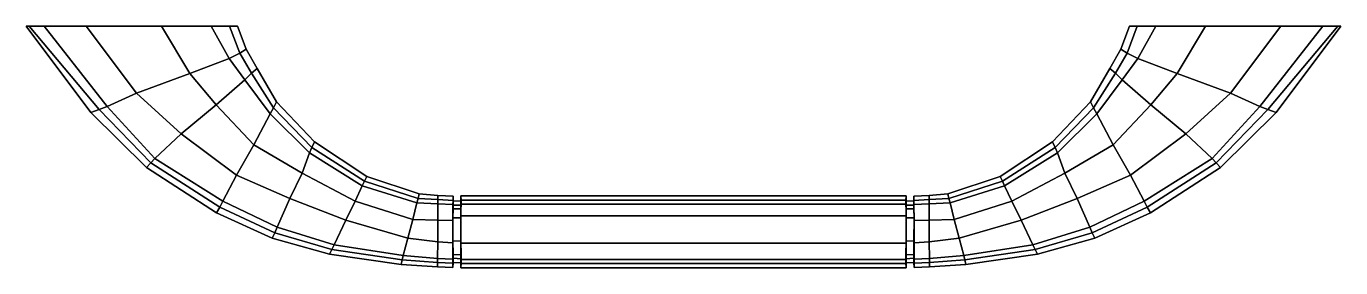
# Model space of a CAD drawing. Extents: x -76 to 76, y -28 to 0.
import ezdxf

# ---------------------------------------------------------------- set-up
doc = ezdxf.new("R2010")
doc.units = 0
doc.layers.add('METAL', color=144, linetype='CONTINUOUS')

msp = doc.modelspace()

# ---------------------------------------------------------------- meshes
at = {"layer": 'METAL'}
mesh = msp.add_polyface(dxfattribs=at)
corners = [(-68.54, -9.97, 0.14), (-67.59, -9.62, 1.19), (-75.68, 0, 1.05), (-76, 0, 0.14), (-66.64, -9.27, 2.24), (-63.25, -7.75, 3.54), (-69.06, 0, 3.07), (-73.95, 0, 1.92), (-57.08, -5.46, 3.54), (-60.36, 0, 3.07), (-52.53, -3.72, 2.24), (-54.61, 0, 1.95), (-51.31, -3.1, 1.19), (-52.49, 0, 1.05), (-54, -21.61, 0.14), (-53.63, -20.93, 1.41), (-61.61, -15.81, 1.3), (-62.1, -16.34, 0.14), (-51.7, -17.22, 4.24), (-58.1, -12.47, 3.91), (-61.13, -15.29, 2.47), (-53.27, -20.24, 2.67), (-49.69, -13.72, 4.24), (-54.06, -9.1, 3.91), (-47.79, -10.12, 2.67), (-50.73, -6.2, 2.47), (-47.57, -24.53, 0.14), (-47.28, -23.9, 1.56), (-49.97, -5.44, 1.3), (-47, -23.27, 2.98), (-50.58, -2.66, 0.14), (-51.57, 0, 0.14), (-75.68, 0, -0.77), (-67.59, -9.62, -0.91), (-66.64, -9.27, -1.96), (-73.95, 0, -1.64), (-69.06, 0, -2.79), (-63.25, -7.75, -3.26), (-60.36, 0, -2.79), (-57.08, -5.46, -3.26), (-54.61, 0, -1.67), (-52.53, -3.72, -1.96), (-52.49, 0, -0.77), (-51.31, -3.1, -0.91), (-61.61, -15.81, -1.02), (-53.63, -20.93, -1.12), (-51.7, -17.22, -3.95), (-53.27, -20.24, -2.39), (-61.13, -15.29, -2.19), (-58.1, -12.47, -3.62), (-49.69, -13.72, -3.95), (-54.06, -9.1, -3.62), (-47.79, -10.12, -2.39), (-50.73, -6.2, -2.19), (-47.28, -23.9, -1.28), (-49.97, -5.44, -1.02), (-47, -23.27, -2.69)]
mesh.append_faces([[corners[k] for k in face] for face in [(0, 1, 2, 3), (4, 5, 6, 7), (5, 8, 9, 6), (8, 10, 11, 9), (10, 12, 13, 11), (14, 15, 16, 17), (18, 19, 20, 21), (22, 23, 19, 18), (24, 25, 23, 22), (26, 27, 15, 14), (17, 16, 1, 0), (20, 19, 5, 4), (19, 23, 8, 5), (23, 25, 10, 8), (25, 28, 12, 10), (1, 4, 7, 2), (15, 21, 20, 16), (29, 21, 15, 27), (16, 20, 4, 1), (12, 30, 31, 13), (0, 3, 32, 33), (34, 35, 36, 37), (37, 36, 38, 39), (39, 38, 40, 41), (41, 40, 42, 43), (14, 17, 44, 45), (46, 47, 48, 49), (50, 46, 49, 51), (52, 50, 51, 53), (26, 14, 45, 54), (17, 0, 33, 44), (48, 34, 37, 49), (49, 37, 39, 51), (51, 39, 41, 53), (53, 41, 43, 55), (33, 32, 35, 34), (45, 44, 48, 47), (56, 54, 45, 47), (44, 33, 34, 48), (43, 42, 31, 30)]])
mesh = msp.add_polyface(dxfattribs=at)
corners = [(68.52, -9.97, 0.14), (75.98, 0, 0.14), (75.66, 0, 1.05), (67.57, -9.62, 1.19), (66.62, -9.27, 2.24), (73.93, 0, 1.92), (69.04, 0, 3.07), (63.23, -7.75, 3.54), (60.34, 0, 3.07), (57.06, -5.46, 3.54), (54.59, 0, 1.95), (52.51, -3.72, 2.24), (52.46, 0, 1.05), (51.29, -3.1, 1.19), (53.98, -21.61, 0.14), (62.07, -16.34, 0.14), (61.59, -15.81, 1.3), (53.61, -20.93, 1.41), (51.68, -17.22, 4.24), (53.25, -20.24, 2.67), (61.11, -15.29, 2.47), (58.08, -12.47, 3.91), (49.67, -13.72, 4.24), (54.04, -9.1, 3.91), (47.77, -10.12, 2.67), (50.71, -6.2, 2.47), (47.55, -24.53, 0.14), (47.26, -23.9, 1.56), (49.95, -5.44, 1.3), (46.98, -23.27, 2.98), (51.55, 0, 0.14), (50.56, -2.66, 0.14), (67.57, -9.62, -0.91), (75.66, 0, -0.77), (66.62, -9.27, -1.96), (63.23, -7.75, -3.26), (69.04, 0, -2.79), (73.93, 0, -1.64), (57.06, -5.46, -3.26), (60.34, 0, -2.79), (52.51, -3.72, -1.96), (54.59, 0, -1.67), (51.29, -3.1, -0.91), (52.46, 0, -0.77), (53.61, -20.93, -1.12), (61.59, -15.81, -1.02), (51.68, -17.22, -3.95), (58.08, -12.47, -3.62), (61.11, -15.29, -2.19), (53.25, -20.24, -2.39), (49.67, -13.72, -3.95), (54.04, -9.1, -3.62), (47.77, -10.12, -2.39), (50.71, -6.2, -2.19), (47.26, -23.9, -1.28), (49.95, -5.44, -1.02), (46.98, -23.27, -2.69), (49.3, -4.9, 0.14)]
mesh.append_faces([[corners[k] for k in face] for face in [(0, 1, 2, 3), (4, 5, 6, 7), (7, 6, 8, 9), (9, 8, 10, 11), (11, 10, 12, 13), (14, 15, 16, 17), (18, 19, 20, 21), (22, 18, 21, 23), (24, 22, 23, 25), (26, 14, 17, 27), (15, 0, 3, 16), (20, 4, 7, 21), (21, 7, 9, 23), (23, 9, 11, 25), (25, 11, 13, 28), (3, 2, 5, 4), (17, 16, 20, 19), (29, 27, 17, 19), (16, 3, 4, 20), (13, 12, 30, 31), (0, 32, 33, 1), (34, 35, 36, 37), (35, 38, 39, 36), (38, 40, 41, 39), (40, 42, 43, 41), (14, 44, 45, 15), (46, 47, 48, 49), (50, 51, 47, 46), (52, 53, 51, 50), (26, 54, 44, 14), (15, 45, 32, 0), (48, 47, 35, 34), (47, 51, 38, 35), (51, 53, 40, 38), (53, 55, 42, 40), (32, 34, 37, 33), (44, 49, 48, 45), (56, 49, 44, 54), (45, 48, 34, 32), (42, 31, 30, 43), (57, 31, 42, 55)]])
mesh = msp.add_polyface(dxfattribs=at)
corners = [(-50.73, -6.2, 2.47), (-47.79, -10.12, 2.67), (-47.43, -9.44, 1.41), (-49.97, -5.44, 1.3), (-45.52, -19.95, 4.57), (-51.7, -17.22, 4.24), (-53.27, -20.24, 2.67), (-47, -23.27, 2.98), (-44.12, -17, 4.57), (-49.69, -13.72, 4.24), (-43.26, -14.66, 2.98), (-42.98, -14.03, 1.56), (-40.93, -26.39, 0.14), (-40.67, -25.84, 1.65), (-47.28, -23.9, 1.56), (-47.57, -24.53, 0.14), (-39.04, -22.43, 5.03), (-40.41, -25.29, 3.17), (-37.97, -20.25, 5.03), (-37.15, -18.48, 3.17), (-36.88, -17.93, 1.65), (-32.67, -27.56, 0.14), (-32.55, -27.05, 1.8), (-31.88, -24.52, 5.5), (-32.42, -26.53, 3.45), (-31.32, -22.35, 5.5), (-30.83, -20.44, 3.45), (-47.06, -8.75, 0.14), (-49.32, -4.9, 0.14), (-42.69, -13.39, 0.14), (-36.62, -17.38, 0.14), (-50.58, -2.66, 0.14), (-51.31, -3.1, 1.19), (-50.73, -6.2, -2.19), (-49.97, -5.44, -1.02), (-47.43, -9.44, -1.12), (-47.79, -10.12, -2.39), (-45.52, -19.95, -4.29), (-47, -23.27, -2.69), (-53.27, -20.24, -2.39), (-51.7, -17.22, -3.95), (-44.12, -17, -4.29), (-49.69, -13.72, -3.95), (-43.26, -14.66, -2.69), (-42.98, -14.03, -1.28), (-47.28, -23.9, -1.28), (-40.67, -25.84, -1.37), (-39.04, -22.43, -4.75), (-40.41, -25.29, -2.88), (-37.97, -20.25, -4.75), (-37.15, -18.48, -2.88), (-36.88, -17.93, -1.37), (-32.55, -27.05, -1.52), (-31.88, -24.52, -5.22), (-32.42, -26.53, -3.17), (-31.32, -22.35, -5.22), (-30.83, -20.44, -3.17), (-51.31, -3.1, -0.91)]
mesh.append_faces([[corners[k] for k in face] for face in [(0, 1, 2, 3), (4, 5, 6, 7), (8, 9, 5, 4), (10, 1, 9, 8), (1, 10, 11, 2), (12, 13, 14, 15), (16, 4, 7, 17), (18, 8, 4, 16), (19, 10, 8, 18), (10, 19, 20, 11), (21, 22, 13, 12), (23, 16, 17, 24), (25, 18, 16, 23), (26, 19, 18, 25), (17, 7, 14, 13), (24, 17, 13, 22), (27, 28, 3, 2), (29, 27, 2, 11), (30, 29, 11, 20), (28, 31, 32, 3), (33, 34, 35, 36), (37, 38, 39, 40), (41, 37, 40, 42), (43, 41, 42, 36), (36, 35, 44, 43), (12, 15, 45, 46), (47, 48, 38, 37), (49, 47, 37, 41), (50, 49, 41, 43), (43, 44, 51, 50), (21, 12, 46, 52), (53, 54, 48, 47), (55, 53, 47, 49), (56, 55, 49, 50), (48, 46, 45, 38), (54, 52, 46, 48), (27, 35, 34, 28), (29, 44, 35, 27), (30, 51, 44, 29), (28, 34, 57, 31)]])
mesh = msp.add_polyface(dxfattribs=at)
corners = [(50.71, -6.2, 2.47), (49.95, -5.44, 1.3), (47.41, -9.44, 1.41), (47.77, -10.12, 2.67), (45.5, -19.95, 4.57), (46.98, -23.27, 2.98), (53.25, -20.24, 2.67), (51.68, -17.22, 4.24), (44.1, -17, 4.57), (49.67, -13.72, 4.24), (43.24, -14.66, 2.98), (42.96, -14.03, 1.56), (40.91, -26.39, 0.14), (47.55, -24.53, 0.14), (47.26, -23.9, 1.56), (40.65, -25.84, 1.65), (39.02, -22.43, 5.03), (40.39, -25.29, 3.17), (37.95, -20.25, 5.03), (37.12, -18.48, 3.17), (36.86, -17.93, 1.65), (32.65, -27.56, 0.14), (32.53, -27.05, 1.8), (31.85, -24.52, 5.5), (32.4, -26.53, 3.45), (31.3, -22.35, 5.5), (30.81, -20.44, 3.45), (47.04, -8.75, 0.14), (49.3, -4.9, 0.14), (42.67, -13.39, 0.14), (36.6, -17.38, 0.14), (51.29, -3.1, 1.19), (50.56, -2.66, 0.14), (50.71, -6.2, -2.19), (47.77, -10.12, -2.39), (47.41, -9.44, -1.12), (49.95, -5.44, -1.02), (45.5, -19.95, -4.29), (51.68, -17.22, -3.95), (53.25, -20.24, -2.39), (46.98, -23.27, -2.69), (44.1, -17, -4.29), (49.67, -13.72, -3.95), (43.24, -14.66, -2.69), (42.96, -14.03, -1.28), (40.65, -25.84, -1.37), (47.26, -23.9, -1.28), (39.02, -22.43, -4.75), (40.39, -25.29, -2.88), (37.95, -20.25, -4.75), (37.12, -18.48, -2.88), (36.86, -17.93, -1.37), (32.53, -27.05, -1.52), (31.85, -24.52, -5.22), (32.4, -26.53, -3.17), (31.3, -22.35, -5.22), (30.81, -20.44, -3.17), (30.68, -19.92, -1.52)]
mesh.append_faces([[corners[k] for k in face] for face in [(0, 1, 2, 3), (4, 5, 6, 7), (8, 4, 7, 9), (10, 8, 9, 3), (3, 2, 11, 10), (12, 13, 14, 15), (16, 17, 5, 4), (18, 16, 4, 8), (19, 18, 8, 10), (10, 11, 20, 19), (21, 12, 15, 22), (23, 24, 17, 16), (25, 23, 16, 18), (26, 25, 18, 19), (17, 15, 14, 5), (24, 22, 15, 17), (27, 2, 1, 28), (29, 11, 2, 27), (30, 20, 11, 29), (28, 1, 31, 32), (33, 34, 35, 36), (37, 38, 39, 40), (41, 42, 38, 37), (43, 34, 42, 41), (34, 43, 44, 35), (12, 45, 46, 13), (47, 37, 40, 48), (49, 41, 37, 47), (50, 43, 41, 49), (43, 50, 51, 44), (21, 52, 45, 12), (53, 47, 48, 54), (55, 49, 47, 53), (56, 50, 49, 55), (50, 56, 57, 51), (48, 40, 46, 45), (54, 48, 45, 52), (27, 28, 36, 35), (29, 27, 35, 44), (30, 29, 44, 51)]])
mesh = msp.add_polyface(dxfattribs=at)
corners = [(-37.15, -18.48, 3.17), (-30.83, -20.44, 3.45), (-30.7, -19.92, 1.8), (-36.88, -17.93, 1.65), (-28.44, -27.83, 0.14), (-28.44, -27.35, 1.88), (-32.55, -27.05, 1.8), (-32.67, -27.56, 0.14), (-28.43, -24.96, 5.78), (-31.88, -24.52, 5.5), (-32.42, -26.53, 3.45), (-28.44, -26.87, 3.63), (-28.42, -22.46, 5.78), (-31.32, -22.35, 5.5), (-28.41, -20.55, 3.63), (-28.41, -20.07, 1.88), (-26.67, -27.91, 0.14), (-26.67, -27.42, 1.88), (-26.67, -26.94, 3.63), (-26.67, -25.05, 5.78), (-26.67, -22.5, 5.78), (-26.67, -20.64, 3.63), (-26.66, -20.15, 1.88), (-30.57, -19.41, 0.14), (-36.62, -17.38, 0.14), (-28.41, -19.59, 0.14), (-37.15, -18.48, -2.88), (-36.88, -17.93, -1.37), (-30.7, -19.92, -1.52), (-30.83, -20.44, -3.17), (-32.55, -27.05, -1.52), (-28.44, -27.35, -1.6), (-28.43, -24.96, -5.5), (-28.44, -26.87, -3.35), (-32.42, -26.53, -3.17), (-31.88, -24.52, -5.22), (-28.42, -22.46, -5.5), (-31.32, -22.35, -5.22), (-28.41, -20.55, -3.35), (-28.41, -20.07, -1.6), (-26.67, -27.42, -1.6), (-26.67, -25.05, -5.5), (-26.67, -26.94, -3.35), (-26.67, -22.5, -5.5), (-26.67, -20.64, -3.35), (-26.66, -20.15, -1.6), (-26.66, -19.67, 0.14), (-26.67, -27.42, -1.6), (-26.67, -26.94, -3.35), (-26.65, -26.43, -3.14), (-26.65, -26.86, -1.51), (-26.67, -25.05, -5.5), (-26.67, -24.85, -5.09), (-26.67, -22.5, -5.5), (-26.67, -22.19, -5.09), (-26.67, -20.64, -3.35), (-26.65, -21.15, -3.14), (-26.67, -20.64, 3.63), (-26.67, -22.5, 5.78), (-26.67, -22.19, 5.37), (-26.65, -21.15, 3.42), (-26.67, -25.05, 5.78), (-26.67, -24.85, 5.37), (-26.67, -26.94, 3.63), (-26.65, -26.43, 3.42), (-26.67, -27.42, 1.88), (-26.65, -26.86, 1.79)]
mesh.append_faces([[corners[k] for k in face] for face in [(0, 1, 2, 3), (4, 5, 6, 7), (8, 9, 10, 11), (12, 13, 9, 8), (14, 1, 13, 12), (1, 14, 15, 2), (16, 17, 5, 4), (18, 19, 8, 11), (19, 20, 12, 8), (20, 21, 14, 12), (21, 22, 15, 14), (11, 10, 6, 5), (23, 24, 3, 2), (25, 23, 2, 15), (26, 27, 28, 29), (4, 7, 30, 31), (32, 33, 34, 35), (36, 32, 35, 37), (38, 36, 37, 29), (29, 28, 39, 38), (31, 40, 16, 4), (32, 41, 42, 33), (36, 43, 41, 32), (38, 44, 43, 36), (39, 45, 44, 38), (33, 31, 30, 34), (23, 28, 27, 24), (25, 39, 28, 23), (11, 5, 17, 18), (25, 15, 22, 46), (40, 31, 33, 42), (45, 39, 25, 46), (47, 48, 49, 50), (48, 51, 52, 49), (51, 53, 54, 52), (54, 53, 55, 56), (57, 58, 59, 60), (58, 61, 62, 59), (61, 63, 64, 62), (63, 65, 66, 64)]])
mesh = msp.add_polyface(dxfattribs=at)
corners = [(37.12, -18.48, 3.17), (36.86, -17.93, 1.65), (30.68, -19.92, 1.8), (30.81, -20.44, 3.45), (28.42, -27.83, 0.14), (32.65, -27.56, 0.14), (32.53, -27.05, 1.8), (28.42, -27.35, 1.88), (28.41, -24.96, 5.78), (28.42, -26.87, 3.63), (32.4, -26.53, 3.45), (31.85, -24.52, 5.5), (28.4, -22.46, 5.78), (31.3, -22.35, 5.5), (28.39, -20.55, 3.63), (28.39, -20.07, 1.88), (26.65, -27.91, 0.14), (26.65, -27.42, 1.88), (26.65, -26.94, 3.63), (26.65, -25.05, 5.78), (26.65, -22.5, 5.78), (26.64, -20.64, 3.63), (26.64, -20.15, 1.88), (30.55, -19.41, 0.14), (36.6, -17.38, 0.14), (28.39, -19.59, 0.14), (28.42, -27.35, -1.6), (32.53, -27.05, -1.52), (28.41, -24.96, -5.5), (31.85, -24.52, -5.22), (32.4, -26.53, -3.17), (28.42, -26.87, -3.35), (28.4, -22.46, -5.5), (31.3, -22.35, -5.22), (28.39, -20.55, -3.35), (30.81, -20.44, -3.17), (28.39, -20.07, -1.6), (30.68, -19.92, -1.52), (26.65, -27.42, -1.6), (26.65, -26.94, -3.35), (26.65, -25.05, -5.5), (26.65, -22.5, -5.5), (26.64, -20.64, -3.35), (26.64, -20.15, -1.6), (36.86, -17.93, -1.37), (26.64, -19.67, 0.14), (26.65, -27.91, 0.14), (26.62, -27.33, 0.14), (26.63, -26.86, -1.51), (26.65, -27.42, -1.6), (26.63, -26.43, -3.14), (26.65, -26.94, -3.35), (26.64, -24.85, -5.09), (26.65, -25.05, -5.5), (26.65, -22.19, -5.09), (26.65, -22.5, -5.5), (26.63, -21.15, -3.14), (26.64, -20.64, -3.35), (26.64, -20.64, 3.63), (26.63, -21.15, 3.42), (26.65, -22.19, 5.37), (26.65, -22.5, 5.78), (26.64, -24.85, 5.37), (26.65, -25.05, 5.78), (26.63, -26.43, 3.42), (26.65, -26.94, 3.63), (26.63, -26.86, 1.79), (26.65, -27.42, 1.88)]
mesh.append_faces([[corners[k] for k in face] for face in [(0, 1, 2, 3), (4, 5, 6, 7), (8, 9, 10, 11), (12, 8, 11, 13), (14, 12, 13, 3), (3, 2, 15, 14), (16, 4, 7, 17), (18, 9, 8, 19), (19, 8, 12, 20), (20, 12, 14, 21), (21, 14, 15, 22), (9, 7, 6, 10), (23, 2, 1, 24), (25, 15, 2, 23), (4, 26, 27, 5), (28, 29, 30, 31), (32, 33, 29, 28), (34, 35, 33, 32), (35, 34, 36, 37), (26, 4, 16, 38), (28, 31, 39, 40), (32, 28, 40, 41), (34, 32, 41, 42), (36, 34, 42, 43), (31, 30, 27, 26), (23, 24, 44, 37), (25, 23, 37, 36), (9, 18, 17, 7), (25, 45, 22, 15), (38, 39, 31, 26), (43, 45, 25, 36), (46, 47, 48, 49), (49, 48, 50, 51), (51, 50, 52, 53), (53, 52, 54, 55), (54, 56, 57, 55), (58, 59, 60, 61), (61, 60, 62, 63), (63, 62, 64, 65), (65, 64, 66, 67)]])
mesh = msp.add_polyface(dxfattribs=at)
corners = [(25.73, -27.95, 0.14), (25.73, -27.46, 1.88), (-25.75, -27.46, 1.88), (-25.75, -27.95, 0.14), (-25.73, -26.46, 3.42), (-26.65, -26.43, 3.42), (-26.65, -26.86, 1.79), (-25.73, -26.9, 1.79), (-25.73, -20.69, 1.79), (-25.73, -20.22, 0.14), (-26.64, -20.25, 0.14), (-26.65, -20.72, 1.79), (-25.75, -25.1, -5.5), (25.73, -25.1, -5.5), (25.73, -26.98, -3.35), (-25.75, -26.98, -3.35), (-25.75, -20.13, -1.6), (25.73, -20.13, -1.6), (25.73, -20.61, -3.35), (-25.75, -20.61, -3.35), (-26.65, -26.86, -1.51), (-26.65, -26.43, -3.14), (-25.73, -26.46, -3.14), (-25.73, -26.9, -1.51), (-25.73, -20.69, -1.51), (-26.65, -20.72, -1.51), (-25.72, -27.37, 0.14), (-26.64, -27.33, 0.14), (-25.75, -24.87, 5.37), (-26.67, -24.85, 5.37), (-25.75, -22.19, 5.37), (-26.67, -22.19, 5.37), (-25.74, -21.13, 3.42), (-26.65, -21.15, 3.42), (-26.67, -24.85, -5.09), (-25.75, -24.87, -5.09), (-26.67, -22.19, -5.09), (-25.75, -22.19, -5.09), (-26.65, -21.15, -3.14), (-25.74, -21.13, -3.14), (-25.75, -27.95, 0.14), (-25.75, -27.46, 1.88), (-25.73, -26.9, 1.79), (-25.72, -27.37, 0.14), (-25.75, -26.98, 3.63), (-25.73, -26.46, 3.42), (-25.75, -25.1, 5.78), (-25.75, -24.87, 5.37), (-25.75, -21.95, 5.78), (-25.75, -22.19, 5.37), (-25.75, -20.61, 3.63), (-25.74, -21.13, 3.42), (-25.75, -20.13, 1.88), (-25.73, -20.69, 1.79), (-25.75, -19.64, 0.14), (-25.73, -20.22, 0.14), (-25.75, -20.13, -1.6), (-25.73, -20.69, -1.51), (-25.75, -20.61, -3.35), (-25.74, -21.13, -3.14), (-25.75, -21.95, -5.5), (-25.75, -22.19, -5.09), (-25.75, -25.1, -5.5), (-25.75, -24.87, -5.09), (-25.75, -26.98, -3.35), (-25.73, -26.46, -3.14), (-25.75, -27.46, -1.6), (-25.73, -26.9, -1.51), (-26.67, -27.42, 1.88), (-26.67, -27.91, 0.14), (-26.64, -27.33, 0.14), (-26.65, -26.86, 1.79), (-26.67, -27.42, -1.6), (-26.65, -26.86, -1.51), (-26.67, -20.64, -3.35), (-26.66, -20.15, -1.6), (-26.65, -20.72, -1.51), (-26.65, -21.15, -3.14), (-26.66, -19.67, 0.14), (-26.64, -20.25, 0.14), (-26.66, -20.15, 1.88), (-26.65, -20.72, 1.79), (-26.67, -20.64, 3.63), (-26.65, -21.15, 3.42), (-25.75, -26.98, 3.63), (25.73, -26.98, 3.63), (25.73, -25.1, 5.78), (-25.75, -25.1, 5.78), (-25.75, -27.46, -1.6), (25.73, -27.46, -1.6)]
mesh.append_faces([[corners[k] for k in face] for face in [(0, 1, 2, 3), (4, 5, 6, 7), (8, 9, 10, 11), (12, 13, 14, 15), (16, 17, 18, 19), (20, 21, 22, 23), (24, 25, 10, 9), (26, 7, 6, 27), (4, 28, 29, 5), (28, 30, 31, 29), (30, 32, 33, 31), (32, 8, 11, 33), (23, 26, 27, 20), (34, 35, 22, 21), (36, 37, 35, 34), (38, 39, 37, 36), (25, 24, 39, 38), (40, 41, 42, 43), (41, 44, 45, 42), (44, 46, 47, 45), (46, 48, 49, 47), (48, 50, 51, 49), (50, 52, 53, 51), (52, 54, 55, 53), (54, 56, 57, 55), (56, 58, 59, 57), (58, 60, 61, 59), (60, 62, 63, 61), (62, 64, 65, 63), (64, 66, 67, 65), (66, 40, 43, 67), (68, 69, 70, 71), (69, 72, 73, 70), (74, 75, 76, 77), (75, 78, 79, 76), (78, 80, 81, 79), (80, 82, 83, 81), (84, 85, 86, 87), (3, 88, 89, 0), (88, 15, 14, 89), (85, 84, 2, 1)]])
mesh = msp.add_polyface(dxfattribs=at)
corners = [(-25.75, -21.95, -5.5), (25.73, -21.95, -5.5), (25.73, -25.1, -5.5), (-25.75, -25.1, -5.5), (-25.75, -20.13, 1.88), (25.73, -20.13, 1.88), (25.73, -19.64, 0.14), (-25.75, -19.64, 0.14), (-25.75, -20.61, -3.35), (25.73, -20.61, -3.35), (-25.75, -21.95, 5.78), (25.73, -21.95, 5.78), (25.73, -20.61, 3.63), (-25.75, -20.61, 3.63), (-25.75, -25.1, 5.78), (25.73, -25.1, 5.78), (25.71, -26.46, 3.42), (25.71, -26.9, 1.79), (26.63, -26.86, 1.79), (26.63, -26.43, 3.42), (25.71, -20.69, 1.79), (26.63, -20.72, 1.79), (26.62, -20.25, 0.14), (25.71, -20.22, 0.14), (26.63, -26.86, -1.51), (25.71, -26.9, -1.51), (25.71, -26.46, -3.14), (26.63, -26.43, -3.14), (25.71, -20.69, -1.51), (26.63, -20.72, -1.51), (-25.75, -20.13, -1.6), (25.73, -20.13, -1.6), (25.7, -27.37, 0.14), (26.62, -27.33, 0.14), (26.64, -24.85, 5.37), (25.73, -24.87, 5.37), (26.65, -22.19, 5.37), (25.73, -22.19, 5.37), (26.63, -21.15, 3.42), (25.72, -21.13, 3.42), (26.64, -24.85, -5.09), (25.73, -24.87, -5.09), (26.65, -22.19, -5.09), (25.73, -22.19, -5.09), (26.63, -21.15, -3.14), (25.72, -21.13, -3.14), (25.73, -27.95, 0.14), (25.7, -27.37, 0.14), (25.71, -26.9, 1.79), (25.73, -27.46, 1.88), (25.71, -26.46, 3.42), (25.73, -26.98, 3.63), (25.73, -24.87, 5.37), (25.73, -25.1, 5.78), (25.73, -22.19, 5.37), (25.73, -21.95, 5.78), (25.72, -21.13, 3.42), (25.73, -20.61, 3.63), (25.71, -20.69, 1.79), (25.73, -20.13, 1.88), (25.71, -20.22, 0.14), (25.73, -19.64, 0.14), (25.71, -20.69, -1.51), (25.73, -20.13, -1.6), (25.72, -21.13, -3.14), (25.73, -20.61, -3.35), (25.73, -22.19, -5.09), (25.73, -21.95, -5.5), (25.73, -24.87, -5.09), (25.73, -25.1, -5.5), (25.71, -26.46, -3.14), (25.73, -26.98, -3.35), (25.71, -26.9, -1.51), (25.73, -27.46, -1.6), (26.65, -27.42, 1.88), (26.63, -26.86, 1.79), (26.62, -27.33, 0.14), (26.65, -27.91, 0.14), (26.64, -20.64, -3.35), (26.63, -21.15, -3.14), (26.63, -20.72, -1.51), (26.64, -20.15, -1.6), (26.62, -20.25, 0.14), (26.64, -19.67, 0.14), (26.63, -20.72, 1.79), (26.64, -20.15, 1.88), (26.63, -21.15, 3.42), (26.64, -20.64, 3.63)]
mesh.append_faces([[corners[k] for k in face] for face in [(0, 1, 2, 3), (4, 5, 6, 7), (8, 9, 1, 0), (10, 11, 12, 13), (4, 13, 12, 5), (10, 14, 15, 11), (16, 17, 18, 19), (20, 21, 22, 23), (24, 25, 26, 27), (28, 23, 22, 29), (30, 7, 6, 31), (32, 33, 18, 17), (16, 19, 34, 35), (35, 34, 36, 37), (37, 36, 38, 39), (39, 38, 21, 20), (25, 24, 33, 32), (40, 27, 26, 41), (42, 40, 41, 43), (44, 42, 43, 45), (29, 44, 45, 28), (46, 47, 48, 49), (49, 48, 50, 51), (51, 50, 52, 53), (53, 52, 54, 55), (55, 54, 56, 57), (57, 56, 58, 59), (59, 58, 60, 61), (61, 60, 62, 63), (63, 62, 64, 65), (65, 64, 66, 67), (67, 66, 68, 69), (69, 68, 70, 71), (71, 70, 72, 73), (73, 72, 47, 46), (74, 75, 76, 77), (78, 79, 80, 81), (81, 80, 82, 83), (83, 82, 84, 85), (85, 84, 86, 87)]])

doc.saveas('drawing.dxf')
